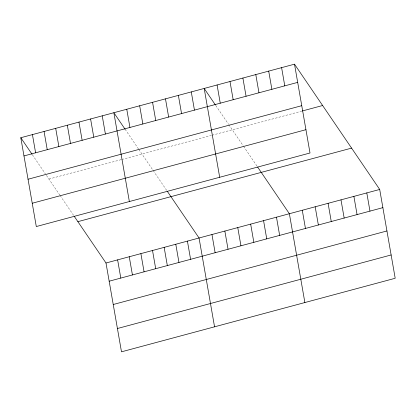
<?xml version="1.0" encoding="UTF-8"?>
<svg xmlns="http://www.w3.org/2000/svg" width="416" height="416" viewBox="0 0 416 416"><rect width="100%" height="100%" fill="white"/><g stroke="black" fill="none" stroke-linecap="round" stroke-linejoin="round"><path stroke-width="0.31" stroke-dasharray="2.08 1.56" d="M48.911 179.067L121.16 159.656M121.768 159.489L211.406 135.403M212.02 135.242L301.73 111.134M215.779 105.503L228.431 124.108M228.784 124.623L243.157 145.761M243.521 146.297L257.28 166.525M125.107 129.256L138.46 148.892M138.809 149.412L152.833 170.035M153.197 170.565L166.956 190.798M32.396 154.783L45.401 173.898M46.452 175.453L59.774 195.042M60.138 195.572L73.897 215.805"/><path stroke-width="0.62" d="M294.507 64.178L310.008 153L36.301 226.548L20.8 137.727L294.507 64.178L379.699 189.452L395.2 278.273L121.493 351.822L105.992 263L74.261 216.336M23.977 155.932L297.684 82.378M28.044 179.234L301.751 105.685M302.344 110.968L322.618 105.518M32.235 203.242L305.942 129.693M77.88 221.66L351.582 148.112M105.992 263L379.699 189.452M109.169 281.2L382.876 207.652M113.235 304.507L386.942 230.958M117.426 328.515L391.134 254.966M215.426 104.988L204.183 88.452L219.684 177.268M257.639 167.06L289.375 213.725L304.876 302.541M125.107 129.256L113.859 112.72L129.36 201.542M167.32 191.329L199.051 237.994L214.552 326.815M20.8 137.727L32.048 154.263M366.798 192.92L369.97 211.12M353.891 196.388L357.068 214.588M340.99 199.852L344.167 218.057M328.084 203.32L331.261 221.525M315.182 206.788L318.36 224.988M281.601 67.647L284.778 85.847M302.281 210.257L305.453 228.457M268.7 71.115L271.877 89.315M255.793 74.584L258.97 92.784M276.474 217.188L279.651 235.394M242.892 78.047L246.069 96.252M263.567 220.657L266.744 238.862M229.991 81.515L233.168 99.715M250.666 224.125L253.843 242.325M217.084 84.984L220.262 103.184M237.765 227.594L240.942 245.794M224.858 231.062L228.036 249.262M191.277 91.915L194.454 110.12M211.957 234.525L215.134 252.73M178.376 95.384L181.553 113.589M165.474 98.852L168.652 117.052M187.418 241.119L190.596 259.324M152.568 102.32L155.745 120.52M175.786 244.244L178.963 262.449M139.667 105.789L142.844 123.989M164.154 247.374L167.331 265.574M152.521 250.5L155.698 268.7M126.766 109.252L129.938 127.457M140.889 253.625L144.066 271.825M129.256 256.75L132.434 274.95M102.227 115.846L105.404 134.051M117.624 259.875L120.801 278.075M90.594 118.971L93.772 137.176M78.962 122.101L82.139 140.301M67.33 125.226L70.507 143.426M55.697 128.352L58.874 146.552M44.065 131.477L47.242 149.677M32.432 134.602L35.61 152.802"/></g></svg>
